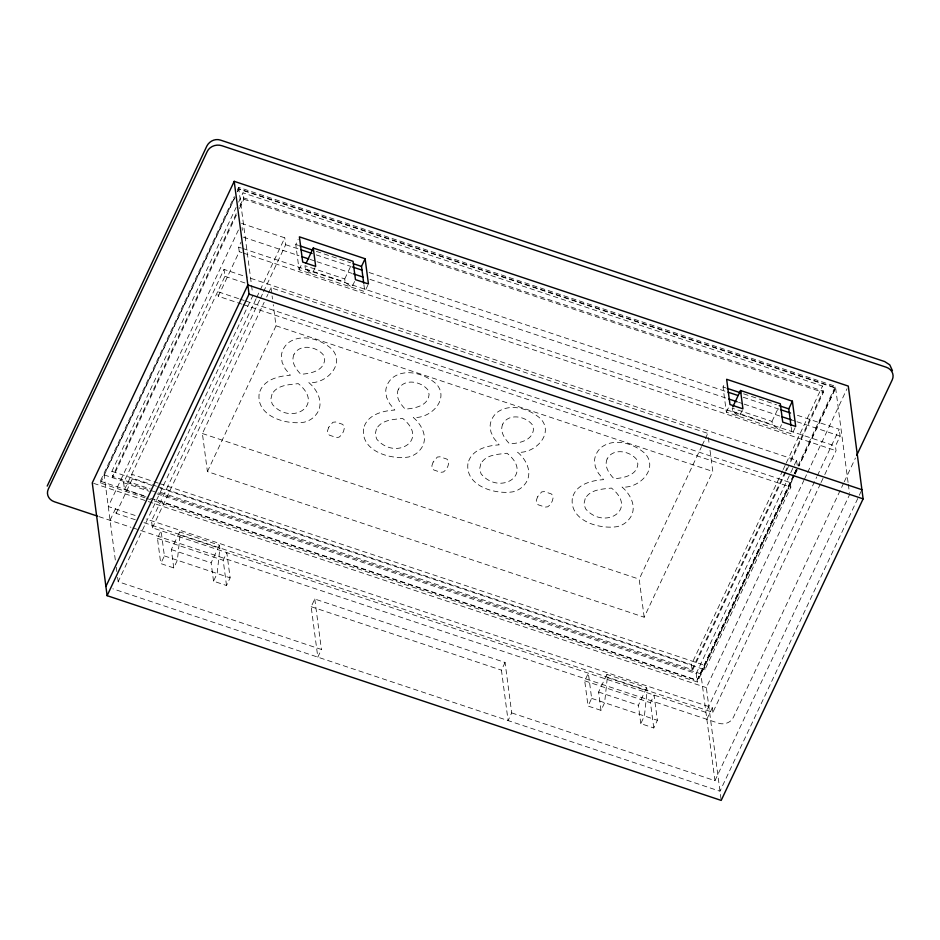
<?xml version="1.0" encoding="UTF-8"?>
<svg xmlns="http://www.w3.org/2000/svg" width="940" height="940" viewBox="0 0 940 940"><rect width="100%" height="100%" fill="white"/><g stroke="black" fill="none" stroke-linecap="round" stroke-linejoin="round"><path stroke-width="0.7" stroke-dasharray="4.7 3.53" d="M226.517 585.514L223.191 560.287L226.799 552.614L230.124 577.841L226.517 585.514L213.533 581.178L217.152 573.506L219.854 548.408L219.431 545.2L179.646 531.934L180.069 535.142L177.366 560.24L173.747 567.913L160.775 563.589L157.462 538.373L161.069 530.701L164.394 555.916L160.775 563.589M653.77 727.971L650.457 702.744L654.064 695.071L657.377 720.298L653.77 727.971L640.798 723.636L644.405 715.963L647.108 690.865L646.685 687.657L606.899 674.391L607.322 677.599L604.62 702.709L601.013 710.37L588.04 706.046L584.715 680.83L588.334 673.158L591.648 698.373L588.04 706.046M145.065 497.859L100.556 483.007L100.31 481.174L234.272 196.578M237.385 189.962L238.631 187.319L835.413 386.293L848.139 482.937M115.315 560.052L104.105 474.876L235.071 196.636M237.562 191.337L238.807 188.693L835.59 387.668L798.8 465.841M100.556 483.007L235.129 197.095M237.632 191.795L238.878 189.151L835.648 388.126L798.894 466.228M236.363 215.166L112.753 477.767L111.907 471.339L236.14 207.411M238.631 202.112L243.002 192.829L822.488 386.035L823.334 392.462L789.624 464.078M236.175 213.78L112.577 476.392L150.189 488.929M239.923 205.825L243.672 197.87L823.146 391.075L789.436 462.703M239.477 208.527L243.848 199.245L243.002 192.829M238.419 230.006L108.276 506.519L136.653 515.978M145.43 496.555L124.515 489.623L123.622 482.702L224.025 269.404L244.917 276.372M110.086 520.278L115.502 508.763L116.102 513.357L135.583 519.844M124.515 489.623L224.93 276.278L224.025 269.404M241.968 304.149L218.292 296.253L239.254 251.709L238.654 247.126L240.993 242.144M116.102 513.357L132.34 478.86L131.729 474.277L152.633 481.245M505.062 662.477L501.443 670.15L508.082 720.581L511.701 712.908L505.062 662.477L314.782 599.027L311.163 606.7L317.814 657.142L321.421 649.47L118.17 581.707L252.872 295.512M256.138 298.673L151.516 520.936L152.421 527.822L705.952 712.379L816.801 476.886M256.761 297.346L284.773 237.82L241.533 223.391M152.421 527.822L259.769 299.754M260.392 298.426L262.883 293.127M263.505 291.811L285.678 244.694L284.773 237.82M710.017 450.284L712.802 471.434L644.182 617.216L207.411 471.586L202.394 433.528L264.152 302.328M266.643 297.017L267.9 294.373M268.523 293.045L271.014 287.746L707.785 433.375L708.161 436.195M367.834 285.255L364.826 291.647L299.096 269.733L295.783 244.506L298.18 239.395M299.096 269.733L302.104 263.329M207.411 471.586L276.019 325.804L273.246 304.654M173.747 567.913L171.339 549.571L179.646 531.934M315.076 267.653L312.068 274.057L305.382 268.899L304.96 265.691L344.745 278.957L345.168 282.164L351.854 287.323L354.862 280.919M213.533 581.178L211.124 562.837L219.431 545.2M344.745 278.957L351.278 265.08M795.099 427.712L792.091 434.104L726.361 412.19L723.036 386.963L724.846 383.132M644.182 617.216L639.177 579.158L701.545 446.629M702.168 445.302L704.671 440.002M705.294 438.674L707.785 433.375M726.361 412.19L728.77 407.067M601.013 710.37L598.604 692.04L606.899 674.391M742.341 410.122L739.334 416.514L732.648 411.356L732.225 408.148L772.01 421.414L772.433 424.622L779.119 429.78L781.528 424.657M640.798 723.636L638.389 705.294L646.685 687.657M772.01 421.414L778.532 407.549M785.875 472.033L692.24 670.972L691.394 664.557L782.538 470.916M783.161 469.589L785.652 464.289M786.275 462.962L822.488 386.035M785.076 471.986L692.052 669.597L158.543 491.714M785.699 470.658L786.945 468.003M786.498 470.705L789.001 465.406M696.164 673.651L796.58 460.306L246.315 276.842M793.666 474.982L697.092 680.161L154.571 499.269M794.288 473.654L797.402 467.039M798.025 465.711L835.413 386.293M793.748 475.135L697.081 680.525L146.804 497.048M794.37 473.807L797.484 467.192M511.701 712.908L714.952 780.682L700.888 673.863L798.178 467.168M146.464 498.318L697.339 681.993L794.535 475.487M795.158 474.171L798.272 467.544M160.2 488.154L704.906 669.762L790.857 487.155L790.246 482.572L245.552 300.953M721.027 799.094L706.351 687.622L803.888 480.399M804.511 479.071L807.014 473.76M807.636 472.432L847.022 388.749M817.424 475.558L839.22 429.251L796.11 414.881M706.857 719.253L712.285 707.75L146.1 518.974M824.78 474.594L836.036 450.695L835.425 446.101L840.125 436.137L839.22 429.251M143.926 522.628L712.884 712.332L820.409 483.9M821.031 482.561L824.157 475.922M843.615 483.148L733.318 717.479A11.268 9.811 -7.5 0 1 718.607 723.224L132.34 527.692M844.238 481.821L855.459 457.991M714.952 780.682L849.654 494.487M861.287 491.032L719.981 791.233L112.835 588.804M243.848 199.245L823.334 392.462M295.783 244.506L298.521 245.422M316.322 251.356L350.549 262.777M723.036 386.963L725.774 387.879M743.575 393.813L776.44 404.776M285.678 244.694L298.203 248.865M316.287 254.893L351.055 266.49M369.126 272.518L726.561 391.698M743.258 397.256L779.413 409.311M243.343 237.15L298.99 255.704M310.118 259.416L315.676 261.273M317.074 261.731L351.854 273.329M369.937 279.356L727.443 398.56M738.57 402.273L742.753 403.66M744.139 404.13L780.306 416.185M791.433 419.898L795.604 421.285M797.002 421.755L840.125 436.137M305.382 268.899L345.168 282.164M732.648 411.356L772.433 424.622M238.654 247.126L241.427 248.054M242.826 248.513L835.425 446.101M239.254 251.709L242.038 252.637M243.425 253.107L836.036 450.695M224.907 276.313L245.822 283.245M238.584 298.626L217.692 291.659L218.292 296.253M239.982 299.096L244.153 300.483M243.366 304.607L790.857 487.155M276.019 325.804L712.802 471.434M202.394 433.528L639.177 579.158M154.019 481.703L158.202 483.101M159.6 483.56L704.295 665.179L704.906 669.762M111.907 471.339L150.917 484.347M152.304 484.817L156.487 486.203M157.873 486.673L691.394 664.557M132.34 478.86L151.845 485.357M104.105 474.876L148.966 489.846M150.365 490.304L700.888 673.863M123.61 482.737L149.284 491.303M157.05 493.853L696.188 673.616L697.339 681.993M100.31 481.174L146.217 496.485M93.659 483.348L706.351 687.622M180.069 535.142L219.854 548.408M607.322 677.599L647.108 690.865M98.923 516.612L130.954 527.293M157.462 538.373L223.191 560.287M584.715 680.83L650.457 702.744M171.339 549.571L211.124 562.837M598.604 692.04L638.389 705.294M164.394 555.916L230.124 577.841M591.648 698.373L657.377 720.298M311.163 606.7L501.443 670.15M848.327 484.382L849.466 493.042M796.58 460.306L797.296 465.841M791.163 427.101L792.091 434.104M708.349 437.605L709.277 444.655M712.285 707.75L712.884 712.332M363.909 284.644L364.826 291.647M314.782 599.027L321.421 649.47M271.014 287.746L272.494 299.026M238.631 187.319L251.356 283.962M251.544 285.408L252.496 292.622M242.074 227.527L242.438 230.276M116.266 567.266L116.842 571.602M117.594 577.371L118.17 581.707M259.111 394.119C256.479 416.561 286.524 425.15 304.278 422.166A19.905 17.32 -7.5 0 0 316.005 414.693C324.653 404.224 317.978 390.241 308.837 382.627C325.828 384.307 345.791 364.403 331.902 349.151C320.599 338.94 300.859 332.936 287.769 343.218A22.913 19.94 -7.5 0 0 281.342 355.954L282.106 362.346L285.173 368.774L290.401 375.236C277.946 375.977 262.154 380.065 259.111 394.119M363.51 428.922C360.878 451.376 390.923 459.954 408.677 456.981A19.905 17.32 -7.5 0 0 420.403 449.496C429.039 439.027 422.377 425.056 413.224 417.43C430.226 419.111 450.178 399.206 436.301 383.966C424.986 373.744 405.246 367.74 392.168 378.021A22.913 19.94 -7.5 0 0 385.741 390.758L386.505 397.15L389.571 403.577L394.8 410.04C382.345 410.792 366.541 414.881 363.51 428.922M467.909 463.726C465.277 486.18 495.321 494.769 513.064 491.785A19.905 17.32 -7.5 0 0 524.802 484.312C533.438 473.831 526.776 459.86 517.623 452.234C534.625 453.926 554.577 434.01 540.7 418.77C529.385 408.548 509.645 402.543 496.567 412.825A22.913 19.94 -7.5 0 0 490.139 425.573L490.903 431.954L493.97 438.393L499.199 444.855C486.744 445.595 470.94 449.684 467.909 463.726M572.296 498.541C569.675 520.983 599.72 529.572 617.462 526.588A19.905 17.32 -7.5 0 0 629.189 519.115C637.837 508.646 631.163 494.663 622.022 487.049C639.012 488.73 658.975 468.825 645.099 453.574C633.783 443.363 614.043 437.359 600.954 447.64A22.913 19.94 -7.5 0 0 594.527 460.377L595.29 466.769L598.369 473.196L603.598 479.659C591.143 480.411 575.339 484.488 572.296 498.541M272.012 394.189L270.802 399.453L272.33 404.318C290.66 426.114 325.593 405.598 298.25 383.637C289.003 384.754 277.077 384.848 272.012 394.189M376.411 428.993L375.201 434.268L376.728 439.121C395.059 460.929 429.98 440.413 402.649 418.453C393.402 419.557 381.476 419.663 376.411 428.993M480.798 463.796L479.588 469.072L481.127 473.936C499.457 495.733 534.378 475.217 507.048 453.256C497.789 454.373 485.874 454.466 480.798 463.796M585.197 498.611L583.987 503.875L585.514 508.74C603.844 530.536 638.777 510.032 611.447 488.06C602.188 489.176 590.261 489.282 585.197 498.611M293.95 354.509C290.742 361.877 295.889 369.197 300.859 374.308C310.271 373.568 323.783 371.206 324.688 359.515L323.524 355.132C316.78 346.496 299.789 343.206 293.95 354.509M398.349 389.313C395.129 396.692 400.287 404.012 405.257 409.123C414.669 408.371 428.182 406.021 429.087 394.33L427.912 389.936C421.179 381.311 404.188 378.009 398.349 389.313M502.736 424.128C499.528 431.495 504.686 438.815 509.656 443.927C519.056 443.175 532.581 440.825 533.485 429.134L532.31 424.751C525.577 416.115 508.575 412.825 502.736 424.128M607.134 458.931C603.927 466.299 609.073 473.631 614.043 478.742C623.455 477.99 636.968 475.628 637.872 463.937L636.709 459.554C629.976 450.918 612.974 447.628 607.134 458.931M328.765 427.23L327.508 430.884L327.696 433.387L329.423 435.185L336.344 437.5L338.999 437.194C342.442 434.821 344.792 430.273 344.193 426.067L342.465 424.281L335.545 421.966L332.889 422.272L328.765 427.23M433.164 462.045L431.906 465.7L432.095 468.19L433.822 469.988L440.743 472.303L443.386 471.998C446.841 469.624 449.191 465.089 448.58 460.882L446.853 459.084L439.932 456.77L437.288 457.075L433.164 462.045M537.562 496.849L536.293 500.503L536.493 503.006L538.221 504.792L545.141 507.106L547.785 506.801C551.24 504.428 553.59 499.892 552.979 495.686L551.251 493.899L544.331 491.585L541.687 491.89L537.562 496.849"/><path stroke-width="1.41" d="M47.2 486.074L206.847 146.053C209.268 141.176 215.178 138.309 220.454 140.095L884.693 361.571L889.757 364.838L892.459 370.689M234.201 181.338L92.273 482.878L107.113 595.666L721.192 800.41L863.12 498.87L848.28 386.093L234.201 181.338L249.041 294.126L107.113 595.666M105.903 586.49L247.843 284.949L861.921 489.705M306.146 263.165L313.267 248.042L353.052 261.308L355.473 279.65L368.445 283.974L365.12 258.747L299.39 236.833L302.704 262.06L315.687 266.384L313.267 248.042M363.721 283.234L361.512 266.42L365.12 258.747M732.812 406.879L740.532 390.5L780.318 403.765L782.726 422.107L795.698 426.431L792.385 401.204L726.644 379.29L729.969 404.517L742.941 408.841L740.532 390.5M790.986 425.691L788.766 408.877L792.385 401.204M856.704 455.348L892.225 379.878A11.268 9.811 -7.5 0 0 886.173 367.211L221.934 145.735A11.268 9.811 -7.5 0 0 207.223 151.493L48.316 489.082A11.268 9.811 -7.5 0 0 54.367 501.76L97.537 516.154M299.884 245.881L312.209 249.981M353.287 263.682L361.512 266.42M727.149 388.338L740.837 392.897M779.19 405.68L788.766 408.877M300.988 249.793L312.103 253.506M352.441 266.948L362.182 270.203M727.959 392.156L737.689 395.399M780.811 409.781L790.54 413.024M301.775 256.632L308.731 258.947M353.24 273.799L362.981 277.041M728.841 399.03L737.183 401.803M781.704 416.655L791.433 419.898M249.041 294.126L863.12 498.87"/></g></svg>
